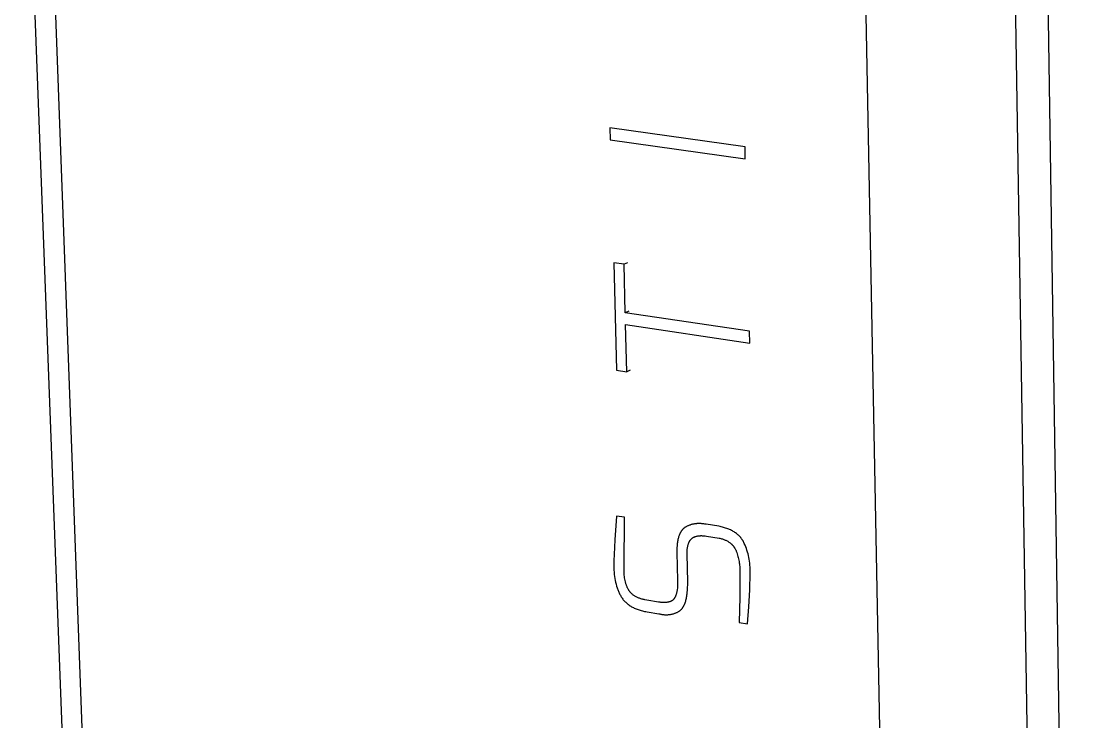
# Model space of a CAD drawing. Header units: millimetres. Extents: x 974 to 5700, y -47 to 3256.
# Drawn here: x 1956.3 to 2313.9, y 957.2 to 1194.2 of the extents above; entities that cross this region are included whole.
import ezdxf

# ---------------------------------------------------------------- set-up
doc = ezdxf.new("R2010")
doc.units = ezdxf.units.MM
doc.header["$MEASUREMENT"] = 0
doc.layers.add('Domyslna', color=7, linetype='Continuous', true_color=0x000000)
doc.layers.add('Utwórz2D linie widoczne', color=7, linetype='Continuous', true_color=0x000000)

msp = doc.modelspace()

# ---------------------------------------------------------------- linework, layer by layer
at = {"layer": 'Domyslna'}
for p, q in [((1963.46, 1313.44), (1990.38, 592.16)), ((2240.27, 1279.35), (2254.7, 533.35)), ((2313.92, 520.81), (2302.43, 1272.06))]:
    msp.add_line(p, q, dxfattribs=at)
at = {"layer": 'Utwórz2D linie widoczne'}
for p, q in [((1983.27, 608.08), (1956.28, 1322.61)), ((2303.13, 538.3), (2291.22, 1282.19)), ((2201.04, 1151.68), (2155.31, 1158.08)), ((2155.31, 1158.08), (2155.41, 1154.02)), ((2155.41, 1154.02), (2201.13, 1147.61)), ((2201.13, 1147.61), (2201.04, 1151.68)), ((2160.14, 1112), (2156.64, 1112.51)), ((2156.64, 1112.51), (2157.55, 1076.13)), ((2161.33, 1112.49), (2160.14, 1112)), ((2160.55, 1095.58), (2160.14, 1112)), ((2161.74, 1096.08), (2160.55, 1095.58)), ((2202.6, 1089.35), (2160.55, 1095.58)), ((2161.04, 1075.6), (2160.65, 1091.55)), ((2160.65, 1091.55), (2202.69, 1085.31)), ((2202.69, 1085.31), (2202.6, 1089.35)), ((2157.55, 1076.13), (2161.04, 1075.6)), ((2162.23, 1076.11), (2161.04, 1075.6)), ((2157.61, 1026.8), (2157, 1018.71)), ((2160.3, 1026.37), (2157.61, 1026.8)), ((2160.15, 1009.41), (2160.3, 1026.37)), ((2180.63, 1022.86), (2180.54, 1022.8)), ((2180.72, 1022.92), (2180.63, 1022.86)), ((2180.81, 1022.98), (2180.72, 1022.92)), ((2180.9, 1023.04), (2180.81, 1022.98)), ((2181.09, 1023.15), (2180.9, 1023.04)), ((2181.28, 1023.25), (2181.09, 1023.15)), ((2181.47, 1023.35), (2181.28, 1023.25)), ((2181.66, 1023.44), (2181.47, 1023.35)), ((2181.85, 1023.53), (2181.66, 1023.44)), ((2182.05, 1023.61), (2181.85, 1023.53)), ((2182.25, 1023.69), (2182.05, 1023.61)), ((2182.45, 1023.76), (2182.25, 1023.69)), ((2182.65, 1023.83), (2182.45, 1023.76)), ((2182.86, 1023.89), (2182.65, 1023.83)), ((2183.07, 1023.95), (2182.86, 1023.89)), ((2183.27, 1024), (2183.07, 1023.95)), ((2183.49, 1024.05), (2183.27, 1024)), ((2183.7, 1024.09), (2183.49, 1024.05)), ((2183.92, 1024.13), (2183.7, 1024.09)), ((2184.13, 1024.16), (2183.92, 1024.13)), ((2184.35, 1024.19), (2184.13, 1024.16)), ((2184.58, 1024.21), (2184.35, 1024.19)), ((2184.8, 1024.23), (2184.58, 1024.21)), ((2185.03, 1024.24), (2184.8, 1024.23)), ((2185.25, 1024.25), (2185.03, 1024.24)), ((2185.48, 1024.25), (2185.25, 1024.25)), ((2185.72, 1024.25), (2185.48, 1024.25)), ((2185.95, 1024.24), (2185.72, 1024.25)), ((2186.19, 1024.22), (2185.95, 1024.24)), ((2186.43, 1024.21), (2186.19, 1024.22)), ((2186.67, 1024.18), (2186.43, 1024.21)), ((2186.91, 1024.15), (2186.67, 1024.18)), ((2187.16, 1024.12), (2186.91, 1024.15)), ((2187.4, 1024.08), (2187.16, 1024.12)), ((2187.65, 1024.04), (2187.4, 1024.08)), ((2187.91, 1023.99), (2187.65, 1024.04)), ((2192.2, 1023.31), (2187.91, 1023.99)), ((2192.61, 1023.23), (2192.2, 1023.31)), ((2193, 1023.15), (2192.61, 1023.23)), ((2193.38, 1023.05), (2193, 1023.15)), ((2193.76, 1022.95), (2193.38, 1023.05)), ((2194.13, 1022.85), (2193.76, 1022.95)), ((2178.51, 1019.43), (2178.43, 1019.14)), ((2178.59, 1019.72), (2178.51, 1019.43)), ((2178.68, 1019.99), (2178.59, 1019.72)), ((2178.78, 1020.26), (2178.68, 1019.99)), ((2178.88, 1020.51), (2178.78, 1020.26)), ((2178.99, 1020.76), (2178.88, 1020.51)), ((2179.04, 1020.88), (2178.99, 1020.76)), ((2179.1, 1020.99), (2179.04, 1020.88)), ((2179.16, 1021.11), (2179.1, 1020.99)), ((2179.22, 1021.22), (2179.16, 1021.11)), ((2179.28, 1021.33), (2179.22, 1021.22)), ((2179.34, 1021.43), (2179.28, 1021.33)), ((2179.41, 1021.54), (2179.34, 1021.43)), ((2179.47, 1021.64), (2179.41, 1021.54)), ((2179.54, 1021.74), (2179.47, 1021.64)), ((2179.61, 1021.83), (2179.54, 1021.74)), ((2179.68, 1021.93), (2179.61, 1021.83)), ((2179.75, 1022.02), (2179.68, 1021.93)), ((2179.82, 1022.11), (2179.75, 1022.02)), ((2179.9, 1022.19), (2179.82, 1022.11)), ((2179.97, 1022.28), (2179.9, 1022.19)), ((2180.05, 1022.36), (2179.97, 1022.28)), ((2180.13, 1022.44), (2180.05, 1022.36)), ((2180.21, 1022.52), (2180.13, 1022.44)), ((2180.29, 1022.59), (2180.21, 1022.52)), ((2180.37, 1022.66), (2180.29, 1022.59)), ((2180.46, 1022.73), (2180.37, 1022.66)), ((2180.54, 1022.8), (2180.46, 1022.73)), ((2183.1, 1019.22), (2183.21, 1019.3)), ((2183.21, 1019.3), (2183.32, 1019.38)), ((2183.32, 1019.38), (2183.44, 1019.45)), ((2183.44, 1019.45), (2183.55, 1019.52)), ((2183.55, 1019.52), (2183.67, 1019.59)), ((2183.67, 1019.59), (2183.8, 1019.65)), ((2183.8, 1019.65), (2183.92, 1019.71)), ((2183.92, 1019.71), (2184.05, 1019.77)), ((2184.05, 1019.77), (2184.18, 1019.82)), ((2184.18, 1019.82), (2184.32, 1019.87)), ((2184.32, 1019.87), (2184.46, 1019.91)), ((2184.46, 1019.91), (2184.6, 1019.95)), ((2184.6, 1019.95), (2184.74, 1019.99)), ((2184.74, 1019.99), (2184.88, 1020.02)), ((2184.88, 1020.02), (2185.03, 1020.05)), ((2185.03, 1020.05), (2185.18, 1020.08)), ((2185.18, 1020.08), (2185.34, 1020.1)), ((2185.34, 1020.1), (2185.5, 1020.12)), ((2185.5, 1020.12), (2185.66, 1020.14)), ((2185.66, 1020.14), (2185.82, 1020.15)), ((2185.82, 1020.15), (2185.99, 1020.15)), ((2185.99, 1020.15), (2186.15, 1020.16)), ((2186.15, 1020.16), (2186.33, 1020.16)), ((2186.33, 1020.16), (2186.5, 1020.15)), ((2186.5, 1020.15), (2186.68, 1020.15)), ((2186.68, 1020.15), (2186.86, 1020.13)), ((2186.86, 1020.13), (2187.04, 1020.12)), ((2187.04, 1020.12), (2187.23, 1020.1)), ((2187.23, 1020.1), (2187.61, 1020.05)), ((2187.61, 1020.05), (2188, 1019.99)), ((2188, 1019.99), (2192.29, 1019.31)), ((2192.29, 1019.31), (2192.57, 1019.25)), ((2194.49, 1022.73), (2194.13, 1022.85)), ((2194.84, 1022.61), (2194.49, 1022.73)), ((2195.18, 1022.49), (2194.84, 1022.61)), ((2195.51, 1022.36), (2195.18, 1022.49)), ((2195.84, 1022.22), (2195.51, 1022.36)), ((2196.15, 1022.07), (2195.84, 1022.22)), ((2196.46, 1021.92), (2196.15, 1022.07)), ((2196.76, 1021.76), (2196.46, 1021.92)), ((2197.05, 1021.6), (2196.76, 1021.76)), ((2197.33, 1021.43), (2197.05, 1021.6)), ((2197.6, 1021.25), (2197.33, 1021.43)), ((2197.87, 1021.07), (2197.6, 1021.25)), ((2198.12, 1020.88), (2197.87, 1021.07)), ((2198.37, 1020.68), (2198.12, 1020.88)), ((2198.61, 1020.48), (2198.37, 1020.68)), ((2198.84, 1020.27), (2198.61, 1020.48)), ((2199.06, 1020.05), (2198.84, 1020.27)), ((2199.27, 1019.83), (2199.06, 1020.05)), ((2199.38, 1019.72), (2199.27, 1019.83)), ((2199.48, 1019.6), (2199.38, 1019.72)), ((2199.58, 1019.49), (2199.48, 1019.6)), ((2199.67, 1019.37), (2199.58, 1019.49)), ((2199.77, 1019.25), (2199.67, 1019.37)), ((2157, 1018.71), (2156.74, 1013.77)), ((2178, 1016.04), (2177.96, 1015.24)), ((2178.05, 1016.8), (2178, 1016.04)), ((2178.09, 1017.16), (2178.05, 1016.8)), ((2178.13, 1017.51), (2178.09, 1017.16)), ((2178.18, 1017.86), (2178.13, 1017.51)), ((2178.24, 1018.19), (2178.18, 1017.86)), ((2178.3, 1018.52), (2178.24, 1018.19)), ((2178.36, 1018.83), (2178.3, 1018.52)), ((2178.43, 1019.14), (2178.36, 1018.83)), ((2181.53, 1015.7), (2181.55, 1015.9)), ((2181.55, 1015.9), (2181.58, 1016.11)), ((2181.58, 1016.11), (2181.61, 1016.3)), ((2181.61, 1016.3), (2181.65, 1016.5)), ((2181.65, 1016.5), (2181.69, 1016.68)), ((2181.69, 1016.68), (2181.73, 1016.86)), ((2181.73, 1016.86), (2181.78, 1017.04)), ((2181.78, 1017.04), (2181.83, 1017.21)), ((2181.83, 1017.21), (2181.88, 1017.38)), ((2181.88, 1017.38), (2181.94, 1017.54)), ((2181.94, 1017.54), (2182, 1017.69)), ((2182, 1017.69), (2182.06, 1017.84)), ((2182.06, 1017.84), (2182.13, 1017.98)), ((2182.13, 1017.98), (2182.16, 1018.05)), ((2182.16, 1018.05), (2182.2, 1018.12)), ((2182.2, 1018.12), (2182.24, 1018.19)), ((2182.24, 1018.19), (2182.27, 1018.26)), ((2182.27, 1018.26), (2182.31, 1018.32)), ((2182.31, 1018.32), (2182.35, 1018.38)), ((2182.35, 1018.38), (2182.39, 1018.45)), ((2182.39, 1018.45), (2182.43, 1018.51)), ((2182.43, 1018.51), (2182.48, 1018.57)), ((2182.48, 1018.57), (2182.52, 1018.63)), ((2182.52, 1018.63), (2182.56, 1018.68)), ((2182.56, 1018.68), (2182.61, 1018.74)), ((2182.61, 1018.74), (2182.65, 1018.79)), ((2182.65, 1018.79), (2182.7, 1018.85)), ((2182.7, 1018.85), (2182.75, 1018.9)), ((2182.75, 1018.9), (2182.79, 1018.95)), ((2182.79, 1018.95), (2182.84, 1019)), ((2182.84, 1019), (2182.89, 1019.04)), ((2182.89, 1019.04), (2182.94, 1019.09)), ((2182.94, 1019.09), (2182.99, 1019.13)), ((2182.99, 1019.13), (2183.05, 1019.18)), ((2183.05, 1019.18), (2183.1, 1019.22)), ((2192.57, 1019.25), (2192.84, 1019.18)), ((2192.84, 1019.18), (2193.11, 1019.11)), ((2193.11, 1019.11), (2193.37, 1019.03)), ((2193.37, 1019.03), (2193.62, 1018.95)), ((2193.62, 1018.95), (2193.87, 1018.87)), ((2193.87, 1018.87), (2194.11, 1018.77)), ((2194.11, 1018.77), (2194.34, 1018.68)), ((2194.34, 1018.68), (2194.57, 1018.58)), ((2194.57, 1018.58), (2194.79, 1018.47)), ((2194.79, 1018.47), (2195, 1018.36)), ((2195, 1018.36), (2195.21, 1018.24)), ((2195.21, 1018.24), (2195.42, 1018.12)), ((2195.42, 1018.12), (2195.61, 1017.99)), ((2195.61, 1017.99), (2195.8, 1017.86)), ((2195.8, 1017.86), (2195.99, 1017.73)), ((2195.99, 1017.73), (2196.16, 1017.58)), ((2196.16, 1017.58), (2196.34, 1017.44)), ((2196.34, 1017.44), (2196.42, 1017.36)), ((2196.42, 1017.36), (2196.5, 1017.29)), ((2196.5, 1017.29), (2196.58, 1017.21)), ((2196.58, 1017.21), (2196.66, 1017.13)), ((2196.66, 1017.13), (2196.74, 1017.05)), ((2196.74, 1017.05), (2196.81, 1016.97)), ((2196.81, 1016.97), (2196.89, 1016.89)), ((2196.89, 1016.89), (2196.96, 1016.8)), ((2196.96, 1016.8), (2197.03, 1016.72)), ((2197.03, 1016.72), (2197.1, 1016.63)), ((2197.1, 1016.63), (2197.17, 1016.55)), ((2197.17, 1016.55), (2197.23, 1016.46)), ((2197.23, 1016.46), (2197.3, 1016.37)), ((2197.3, 1016.37), (2197.36, 1016.28)), ((2197.36, 1016.28), (2197.42, 1016.19)), ((2197.42, 1016.19), (2197.48, 1016.09)), ((2197.48, 1016.09), (2197.54, 1016)), ((2197.54, 1016), (2197.6, 1015.9)), ((2197.6, 1015.9), (2197.65, 1015.8)), ((2197.65, 1015.8), (2197.71, 1015.71)), ((2197.71, 1015.71), (2197.81, 1015.51)), ((2199.86, 1019.13), (2199.77, 1019.25)), ((2199.95, 1019), (2199.86, 1019.13)), ((2200.04, 1018.88), (2199.95, 1019)), ((2200.12, 1018.75), (2200.04, 1018.88)), ((2200.21, 1018.62), (2200.12, 1018.75)), ((2200.29, 1018.5), (2200.21, 1018.62)), ((2200.37, 1018.36), (2200.29, 1018.5)), ((2200.52, 1018.1), (2200.37, 1018.36)), ((2200.66, 1017.82), (2200.52, 1018.1)), ((2200.8, 1017.54), (2200.66, 1017.82)), ((2201.05, 1016.98), (2200.8, 1017.54)), ((2201.28, 1016.4), (2201.05, 1016.98)), ((2201.5, 1015.81), (2201.28, 1016.4)), ((2201.7, 1015.22), (2201.5, 1015.81)), ((2156.74, 1013.77), (2156.68, 1011.73)), ((2177.96, 1015.24), (2177.95, 1014.4)), ((2177.95, 1014.4), (2178.18, 1004.97)), ((2181.45, 1014.34), (2181.46, 1014.81)), ((2181.45, 1013.85), (2181.45, 1014.34)), ((2181.67, 1004.55), (2181.45, 1013.85)), ((2181.46, 1014.81), (2181.49, 1015.27)), ((2181.49, 1015.27), (2181.5, 1015.48)), ((2181.5, 1015.48), (2181.53, 1015.7)), ((2197.81, 1015.51), (2197.91, 1015.3)), ((2197.91, 1015.3), (2198, 1015.09)), ((2198, 1015.09), (2198.08, 1014.88)), ((2198.08, 1014.88), (2198.24, 1014.44)), ((2198.24, 1014.44), (2198.38, 1014.01)), ((2198.38, 1014.01), (2198.52, 1013.58)), ((2198.52, 1013.58), (2198.64, 1013.15)), ((2198.64, 1013.15), (2198.76, 1012.72)), ((2198.76, 1012.72), (2198.86, 1012.29)), ((2198.86, 1012.29), (2198.95, 1011.86)), ((2201.89, 1014.62), (2201.7, 1015.22)), ((2202.06, 1014.01), (2201.89, 1014.62)), ((2202.21, 1013.4), (2202.06, 1014.01)), ((2202.34, 1012.78), (2202.21, 1013.4)), ((2202.46, 1012.15), (2202.34, 1012.78)), ((2202.56, 1011.51), (2202.46, 1012.15)), ((2156.68, 1011.73), (2156.68, 1009.96)), ((2156.68, 1009.96), (2156.69, 1009.21)), ((2156.69, 1009.21), (2156.71, 1008.48)), ((2160.14, 1008.86), (2160.15, 1009.41)), ((2160.14, 1008.33), (2160.14, 1008.86)), ((2198.95, 1011.86), (2199.03, 1011.44)), ((2199.03, 1011.44), (2199.1, 1011.01)), ((2199.1, 1011.01), (2199.16, 1010.59)), ((2199.16, 1010.59), (2199.21, 1010.17)), ((2199.21, 1010.17), (2199.25, 1009.75)), ((2199.25, 1009.75), (2199.28, 1009.33)), ((2199.28, 1009.33), (2199.29, 1008.91)), ((2199.29, 1008.91), (2199.3, 1008.5)), ((2202.64, 1010.86), (2202.56, 1011.51)), ((2202.71, 1010.21), (2202.64, 1010.86)), ((2202.76, 1009.55), (2202.71, 1010.21)), ((2202.79, 1008.88), (2202.76, 1009.55)), ((2202.81, 1008.21), (2202.79, 1008.88)), ((2156.71, 1008.48), (2156.76, 1007.76)), ((2156.76, 1007.76), (2156.82, 1007.05)), ((2156.82, 1007.05), (2156.91, 1006.36)), ((2156.91, 1006.36), (2157.01, 1005.68)), ((2157.01, 1005.68), (2157.13, 1005.02)), ((2157.13, 1005.02), (2157.27, 1004.37)), ((2160.15, 1007.81), (2160.14, 1008.33)), ((2160.17, 1007.3), (2160.15, 1007.81)), ((2160.21, 1006.81), (2160.17, 1007.3)), ((2160.26, 1006.32), (2160.21, 1006.81)), ((2160.33, 1005.85), (2160.26, 1006.32)), ((2160.4, 1005.39), (2160.33, 1005.85)), ((2160.49, 1004.93), (2160.4, 1005.39)), ((2199.3, 1008.5), (2199.29, 1008.08)), ((2199.29, 1008.08), (2199.33, 999.42)), ((2202.67, 1001.78), (2202.81, 1007.52)), ((2202.81, 1007.52), (2202.81, 1008.21)), ((2157.27, 1004.37), (2157.42, 1003.74)), ((2157.42, 1003.74), (2157.6, 1003.12)), ((2157.6, 1003.12), (2157.79, 1002.52)), ((2157.79, 1002.52), (2157.9, 1002.22)), ((2157.9, 1002.22), (2158.01, 1001.93)), ((2158.01, 1001.93), (2158.12, 1001.64)), ((2158.12, 1001.64), (2158.24, 1001.35)), ((2160.6, 1004.49), (2160.49, 1004.93)), ((2160.65, 1004.28), (2160.6, 1004.49)), ((2160.71, 1004.07), (2160.65, 1004.28)), ((2160.78, 1003.86), (2160.71, 1004.07)), ((2160.84, 1003.65), (2160.78, 1003.86)), ((2160.91, 1003.45), (2160.84, 1003.65)), ((2160.99, 1003.24), (2160.91, 1003.45)), ((2161.06, 1003.05), (2160.99, 1003.24)), ((2161.14, 1002.85), (2161.06, 1003.05)), ((2161.23, 1002.66), (2161.14, 1002.85)), ((2161.31, 1002.47), (2161.23, 1002.66)), ((2161.4, 1002.28), (2161.31, 1002.47)), ((2161.5, 1002.1), (2161.4, 1002.28)), ((2161.55, 1002.01), (2161.5, 1002.1)), ((2161.6, 1001.92), (2161.55, 1002.01)), ((2161.65, 1001.83), (2161.6, 1001.92)), ((2161.7, 1001.74), (2161.65, 1001.83)), ((2161.75, 1001.65), (2161.7, 1001.74)), ((2161.81, 1001.57), (2161.75, 1001.65)), ((2161.87, 1001.48), (2161.81, 1001.57)), ((2161.93, 1001.4), (2161.87, 1001.48)), ((2161.99, 1001.32), (2161.93, 1001.4)), ((2178.06, 1001.57), (2178.03, 1001.39)), ((2178.11, 1001.95), (2178.06, 1001.57)), ((2178.16, 1002.34), (2178.11, 1001.95)), ((2178.19, 1002.74), (2178.16, 1002.34)), ((2178.18, 1004.97), (2178.2, 1004.5)), ((2178.21, 1003.16), (2178.19, 1002.74)), ((2178.2, 1004.5), (2178.21, 1004.04)), ((2178.21, 1004.04), (2178.22, 1003.59)), ((2178.22, 1003.59), (2178.21, 1003.16)), ((2181.5, 1000.89), (2181.58, 1001.73)), ((2181.58, 1001.73), (2181.63, 1002.62)), ((2181.63, 1002.62), (2181.66, 1003.56)), ((2181.66, 1003.56), (2181.67, 1004.55)), ((2202.35, 996.04), (2202.67, 1001.78)), ((2158.24, 1001.35), (2158.36, 1001.07)), ((2158.36, 1001.07), (2158.49, 1000.79)), ((2158.49, 1000.79), (2158.62, 1000.52)), ((2158.62, 1000.52), (2158.75, 1000.25)), ((2158.75, 1000.25), (2158.89, 999.98)), ((2158.89, 999.98), (2159.04, 999.72)), ((2159.04, 999.72), (2159.19, 999.46)), ((2159.19, 999.46), (2159.35, 999.21)), ((2159.35, 999.21), (2159.52, 998.96)), ((2159.52, 998.96), (2159.69, 998.72)), ((2159.69, 998.72), (2159.88, 998.48)), ((2159.88, 998.48), (2160.07, 998.25)), ((2160.07, 998.25), (2160.27, 998.03)), ((2160.27, 998.03), (2160.48, 997.81)), ((2162.05, 1001.24), (2161.99, 1001.32)), ((2162.12, 1001.15), (2162.05, 1001.24)), ((2162.18, 1001.07), (2162.12, 1001.15)), ((2162.25, 1001), (2162.18, 1001.07)), ((2162.32, 1000.92), (2162.25, 1001)), ((2162.39, 1000.84), (2162.32, 1000.92)), ((2162.46, 1000.77), (2162.39, 1000.84)), ((2162.53, 1000.69), (2162.46, 1000.77)), ((2162.61, 1000.62), (2162.53, 1000.69)), ((2162.76, 1000.47), (2162.61, 1000.62)), ((2162.93, 1000.33), (2162.76, 1000.47)), ((2163.09, 1000.2), (2162.93, 1000.33)), ((2163.27, 1000.07), (2163.09, 1000.2)), ((2163.45, 999.94), (2163.27, 1000.07)), ((2163.64, 999.82), (2163.45, 999.94)), ((2163.83, 999.7), (2163.64, 999.82)), ((2164.03, 999.58), (2163.83, 999.7)), ((2164.24, 999.47), (2164.03, 999.58)), ((2164.45, 999.36), (2164.24, 999.47)), ((2164.67, 999.26), (2164.45, 999.36)), ((2164.9, 999.16), (2164.67, 999.26)), ((2165.13, 999.06), (2164.9, 999.16)), ((2165.37, 998.97), (2165.13, 999.06)), ((2165.61, 998.88), (2165.37, 998.97)), ((2165.86, 998.8), (2165.61, 998.88)), ((2166.12, 998.72), (2165.86, 998.8)), ((2166.38, 998.65), (2166.12, 998.72)), ((2166.65, 998.58), (2166.38, 998.65)), ((2166.93, 998.51), (2166.65, 998.58)), ((2167.21, 998.45), (2166.93, 998.51)), ((2167.8, 998.33), (2167.21, 998.45)), ((2171.84, 997.68), (2167.8, 998.33)), ((2175.72, 997.84), (2175.64, 997.81)), ((2175.8, 997.87), (2175.72, 997.84)), ((2175.87, 997.9), (2175.8, 997.87)), ((2175.94, 997.93), (2175.87, 997.9)), ((2176.02, 997.96), (2175.94, 997.93)), ((2176.09, 998), (2176.02, 997.96)), ((2176.16, 998.03), (2176.09, 998)), ((2176.22, 998.07), (2176.16, 998.03)), ((2176.29, 998.11), (2176.22, 998.07)), ((2176.35, 998.15), (2176.29, 998.11)), ((2176.41, 998.19), (2176.35, 998.15)), ((2176.48, 998.23), (2176.41, 998.19)), ((2176.54, 998.27), (2176.48, 998.23)), ((2176.59, 998.32), (2176.54, 998.27)), ((2176.65, 998.37), (2176.59, 998.32)), ((2176.71, 998.41), (2176.65, 998.37)), ((2176.76, 998.46), (2176.71, 998.41)), ((2176.81, 998.51), (2176.76, 998.46)), ((2176.86, 998.56), (2176.81, 998.51)), ((2176.91, 998.62), (2176.86, 998.56)), ((2176.96, 998.67), (2176.91, 998.62)), ((2177, 998.72), (2176.96, 998.67)), ((2177.05, 998.78), (2177, 998.72)), ((2177.09, 998.84), (2177.05, 998.78)), ((2177.13, 998.9), (2177.09, 998.84)), ((2177.17, 998.96), (2177.13, 998.9)), ((2177.21, 999.02), (2177.17, 998.96)), ((2177.25, 999.08), (2177.21, 999.02)), ((2177.32, 999.21), (2177.25, 999.08)), ((2177.39, 999.34), (2177.32, 999.21)), ((2177.45, 999.48), (2177.39, 999.34)), ((2177.52, 999.62), (2177.45, 999.48)), ((2177.58, 999.76), (2177.52, 999.62)), ((2177.63, 999.91), (2177.58, 999.76)), ((2177.69, 1000.06), (2177.63, 999.91)), ((2177.74, 1000.21), (2177.69, 1000.06)), ((2177.79, 1000.37), (2177.74, 1000.21)), ((2177.84, 1000.53), (2177.79, 1000.37)), ((2177.88, 1000.7), (2177.84, 1000.53)), ((2177.92, 1000.86), (2177.88, 1000.7)), ((2177.96, 1001.04), (2177.92, 1000.86)), ((2178, 1001.21), (2177.96, 1001.04)), ((2178.03, 1001.39), (2178, 1001.21)), ((2180.87, 997.71), (2180.97, 998.01)), ((2180.97, 998.01), (2181.05, 998.33)), ((2181.05, 998.33), (2181.13, 998.66)), ((2181.13, 998.66), (2181.21, 999)), ((2181.21, 999), (2181.28, 999.35)), ((2181.28, 999.35), (2181.34, 999.72)), ((2181.34, 999.72), (2181.4, 1000.1)), ((2181.4, 1000.1), (2181.46, 1000.49)), ((2181.46, 1000.49), (2181.5, 1000.89)), ((2199.33, 999.42), (2199.1, 990.76)), ((2160.48, 997.81), (2160.69, 997.6)), ((2160.69, 997.6), (2160.92, 997.4)), ((2160.92, 997.4), (2161.15, 997.2)), ((2161.15, 997.2), (2161.39, 997)), ((2161.39, 997), (2161.64, 996.81)), ((2161.64, 996.81), (2161.89, 996.63)), ((2161.89, 996.63), (2162.16, 996.45)), ((2162.16, 996.45), (2162.43, 996.28)), ((2162.43, 996.28), (2162.71, 996.12)), ((2162.71, 996.12), (2163, 995.96)), ((2163, 995.96), (2163.3, 995.81)), ((2163.3, 995.81), (2163.6, 995.66)), ((2163.6, 995.66), (2163.92, 995.52)), ((2163.92, 995.52), (2164.24, 995.39)), ((2164.24, 995.39), (2164.57, 995.26)), ((2164.57, 995.26), (2164.9, 995.13)), ((2164.9, 995.13), (2165.25, 995.02)), ((2165.25, 995.02), (2165.6, 994.9)), ((2165.6, 994.9), (2165.97, 994.8)), ((2165.97, 994.8), (2166.34, 994.7)), ((2166.34, 994.7), (2166.71, 994.61)), ((2166.71, 994.61), (2167.1, 994.52)), ((2167.1, 994.52), (2167.49, 994.44)), ((2167.49, 994.44), (2167.9, 994.36)), ((2167.9, 994.36), (2171.94, 993.71)), ((2172.36, 997.61), (2171.84, 997.68)), ((2172.61, 997.59), (2172.36, 997.61)), ((2172.86, 997.57), (2172.61, 997.59)), ((2173.09, 997.55), (2172.86, 997.57)), ((2173.33, 997.54), (2173.09, 997.55)), ((2173.55, 997.53), (2173.33, 997.54)), ((2173.77, 997.53), (2173.55, 997.53)), ((2173.99, 997.54), (2173.77, 997.53)), ((2174.19, 997.55), (2173.99, 997.54)), ((2174.4, 997.56), (2174.19, 997.55)), ((2174.59, 997.58), (2174.4, 997.56)), ((2174.78, 997.61), (2174.59, 997.58)), ((2174.97, 997.64), (2174.78, 997.61)), ((2175.15, 997.67), (2174.97, 997.64)), ((2175.23, 997.69), (2175.15, 997.67)), ((2175.32, 997.71), (2175.23, 997.69)), ((2175.4, 997.74), (2175.32, 997.71)), ((2175.48, 997.76), (2175.4, 997.74)), ((2175.56, 997.79), (2175.48, 997.76)), ((2175.64, 997.81), (2175.56, 997.79)), ((2178.04, 994.21), (2178.23, 994.3)), ((2178.23, 994.3), (2178.42, 994.4)), ((2178.42, 994.4), (2178.6, 994.51)), ((2178.6, 994.51), (2178.79, 994.62)), ((2178.79, 994.62), (2178.88, 994.68)), ((2178.88, 994.68), (2178.97, 994.74)), ((2178.97, 994.74), (2179.05, 994.81)), ((2179.05, 994.81), (2179.14, 994.87)), ((2179.14, 994.87), (2179.22, 994.94)), ((2179.22, 994.94), (2179.31, 995.02)), ((2179.31, 995.02), (2179.39, 995.09)), ((2179.39, 995.09), (2179.47, 995.17)), ((2179.47, 995.17), (2179.55, 995.26)), ((2179.55, 995.26), (2179.63, 995.34)), ((2179.63, 995.34), (2179.7, 995.43)), ((2179.7, 995.43), (2179.78, 995.52)), ((2179.78, 995.52), (2179.85, 995.62)), ((2179.85, 995.62), (2179.92, 995.72)), ((2179.92, 995.72), (2179.99, 995.82)), ((2179.99, 995.82), (2180.06, 995.92)), ((2180.06, 995.92), (2180.13, 996.03)), ((2180.13, 996.03), (2180.19, 996.14)), ((2180.19, 996.14), (2180.26, 996.26)), ((2180.26, 996.26), (2180.32, 996.37)), ((2180.32, 996.37), (2180.38, 996.49)), ((2180.38, 996.49), (2180.44, 996.62)), ((2180.44, 996.62), (2180.5, 996.74)), ((2180.5, 996.74), (2180.56, 996.87)), ((2180.56, 996.87), (2180.67, 997.14)), ((2180.67, 997.14), (2180.77, 997.42)), ((2180.77, 997.42), (2180.87, 997.71)), ((2201.86, 990.31), (2202.35, 996.04)), ((2171.94, 993.71), (2172.18, 993.65)), ((2172.18, 993.65), (2172.43, 993.6)), ((2172.43, 993.6), (2172.67, 993.56)), ((2172.67, 993.56), (2172.91, 993.52)), ((2172.91, 993.52), (2173.14, 993.49)), ((2173.14, 993.49), (2173.38, 993.46)), ((2173.38, 993.46), (2173.61, 993.44)), ((2173.61, 993.44), (2173.84, 993.42)), ((2173.84, 993.42), (2174.07, 993.41)), ((2174.07, 993.41), (2174.3, 993.41)), ((2174.3, 993.41), (2174.52, 993.41)), ((2174.52, 993.41), (2174.74, 993.41)), ((2174.74, 993.41), (2174.96, 993.42)), ((2174.96, 993.42), (2175.18, 993.44)), ((2175.18, 993.44), (2175.4, 993.46)), ((2175.4, 993.46), (2175.61, 993.48)), ((2175.61, 993.48), (2175.83, 993.51)), ((2175.83, 993.51), (2176.04, 993.55)), ((2176.04, 993.55), (2176.25, 993.59)), ((2176.25, 993.59), (2176.45, 993.64)), ((2176.45, 993.64), (2176.66, 993.69)), ((2176.66, 993.69), (2176.86, 993.75)), ((2176.86, 993.75), (2177.06, 993.81)), ((2177.06, 993.81), (2177.26, 993.88)), ((2177.26, 993.88), (2177.46, 993.96)), ((2177.46, 993.96), (2177.66, 994.03)), ((2177.66, 994.03), (2177.85, 994.12)), ((2177.85, 994.12), (2178.04, 994.21)), ((2199.1, 990.76), (2201.86, 990.31))]:
    msp.add_line(p, q, dxfattribs=at)

doc.saveas('drawing.dxf')
